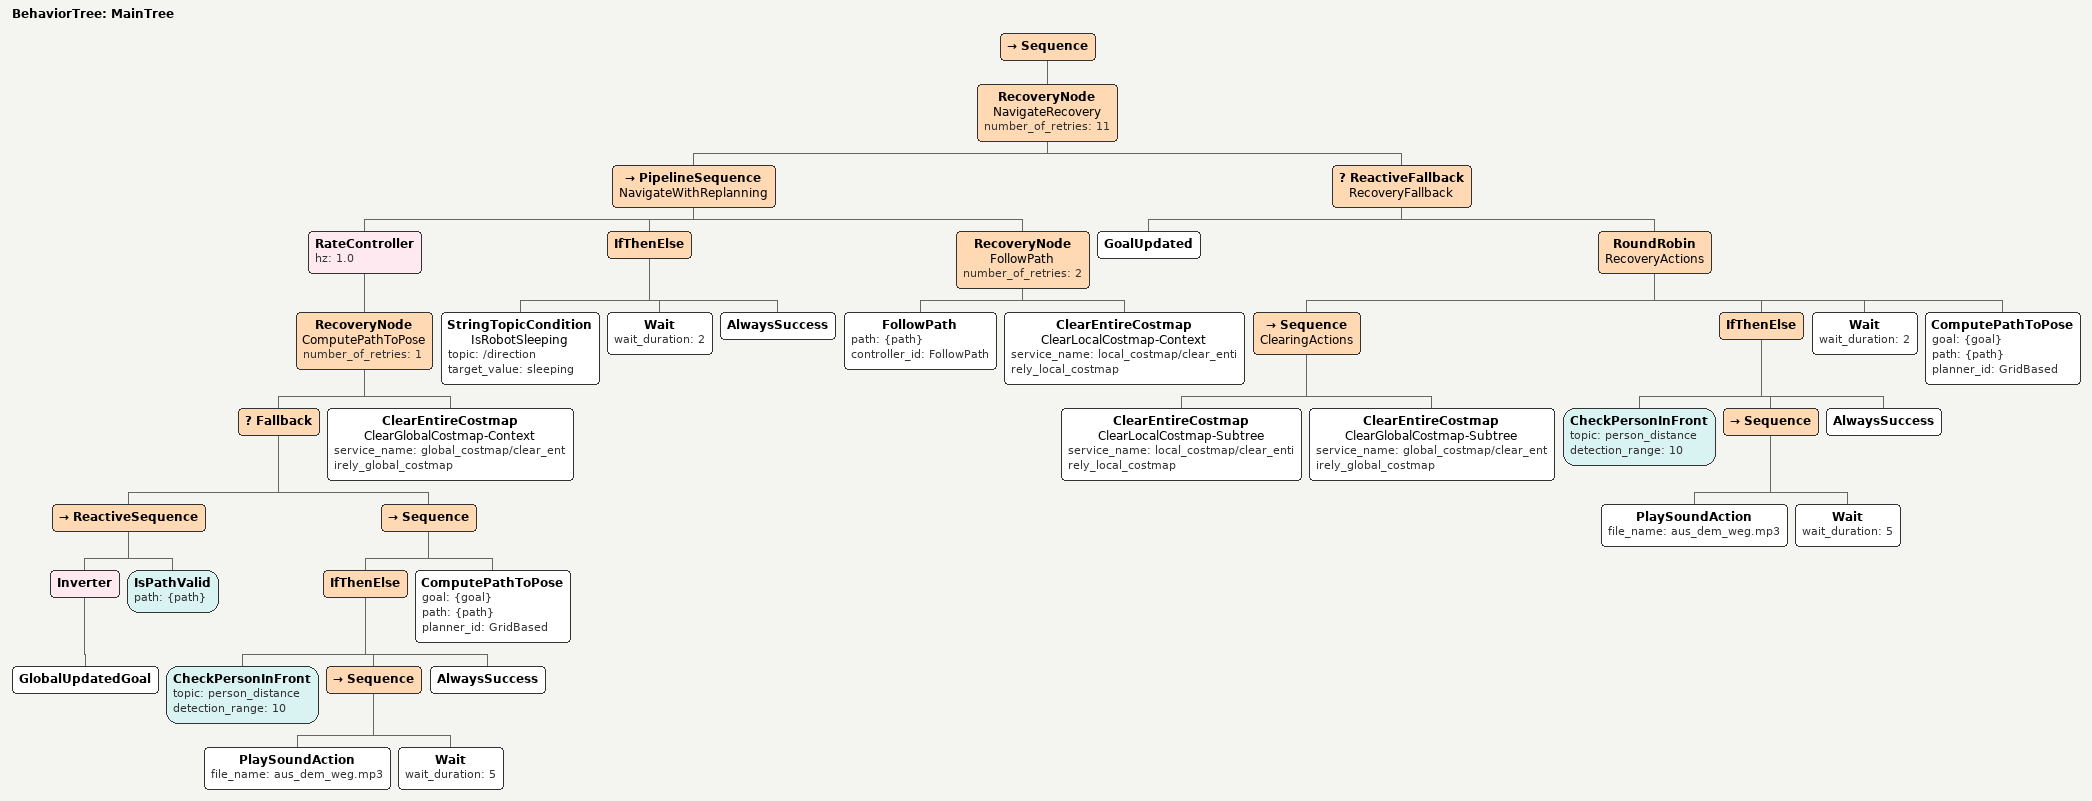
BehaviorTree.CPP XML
<?xml version="1.0" encoding="UTF-8"?>
<root BTCPP_format="3"
      main_tree_to_execute="MainTree">
  <BehaviorTree ID="MainTree">
    <Sequence>
      <RecoveryNode name="NavigateRecovery"
                    number_of_retries="11">
        <PipelineSequence name="NavigateWithReplanning">
          <RateController hz="1.0">
            <RecoveryNode name="ComputePathToPose"
                          number_of_retries="1">
              <Fallback>
                <ReactiveSequence>
                  <Inverter>
                    <GlobalUpdatedGoal/>
                  </Inverter>
                  <IsPathValid path="{path}"/>
                </ReactiveSequence>
                <Sequence>
                  <IfThenElse>
                    <CheckPersonInFront topic="person_distance"
                                        detection_range="10"/>
                    <Sequence>
                      <PlaySoundAction file_name="aus_dem_weg.mp3"/>
                      <Wait wait_duration="5"/>
                    </Sequence>
                    <AlwaysSuccess/>
                  </IfThenElse>
                  <ComputePathToPose goal="{goal}"
                                     path="{path}"
                                     planner_id="GridBased"/>
                </Sequence>
              </Fallback>
              <ClearEntireCostmap name="ClearGlobalCostmap-Context"
                                  service_name="global_costmap/clear_entirely_global_costmap"/>
            </RecoveryNode>
          </RateController>
          <IfThenElse>
            <StringTopicCondition name="IsRobotSleeping"
                                  topic="/direction"
                                  target_value="sleeping"/>
            <Wait wait_duration="2"/>
            <AlwaysSuccess/>
          </IfThenElse>
          <RecoveryNode name="FollowPath"
                        number_of_retries="2">
            <FollowPath path="{path}"
                        controller_id="FollowPath"/>
            <ClearEntireCostmap name="ClearLocalCostmap-Context"
                                service_name="local_costmap/clear_entirely_local_costmap"/>
          </RecoveryNode>
        </PipelineSequence>
        <ReactiveFallback name="RecoveryFallback">
          <GoalUpdated/>
          <RoundRobin name="RecoveryActions">
            <Sequence name="ClearingActions">
              <ClearEntireCostmap name="ClearLocalCostmap-Subtree"
                                  service_name="local_costmap/clear_entirely_local_costmap"/>
              <ClearEntireCostmap name="ClearGlobalCostmap-Subtree"
                                  service_name="global_costmap/clear_entirely_global_costmap"/>
            </Sequence>
            <IfThenElse>
              <CheckPersonInFront topic="person_distance"
                                  detection_range="10"/>
              <Sequence>
                <PlaySoundAction file_name="aus_dem_weg.mp3"/>
                <Wait wait_duration="5"/>
              </Sequence>
              <AlwaysSuccess/>
            </IfThenElse>
            <Wait wait_duration="2"/>
            <ComputePathToPose goal="{goal}"
                               path="{path}"
                               planner_id="GridBased"/>
          </RoundRobin>
        </ReactiveFallback>
      </RecoveryNode>
    </Sequence>
  </BehaviorTree>

</root>
